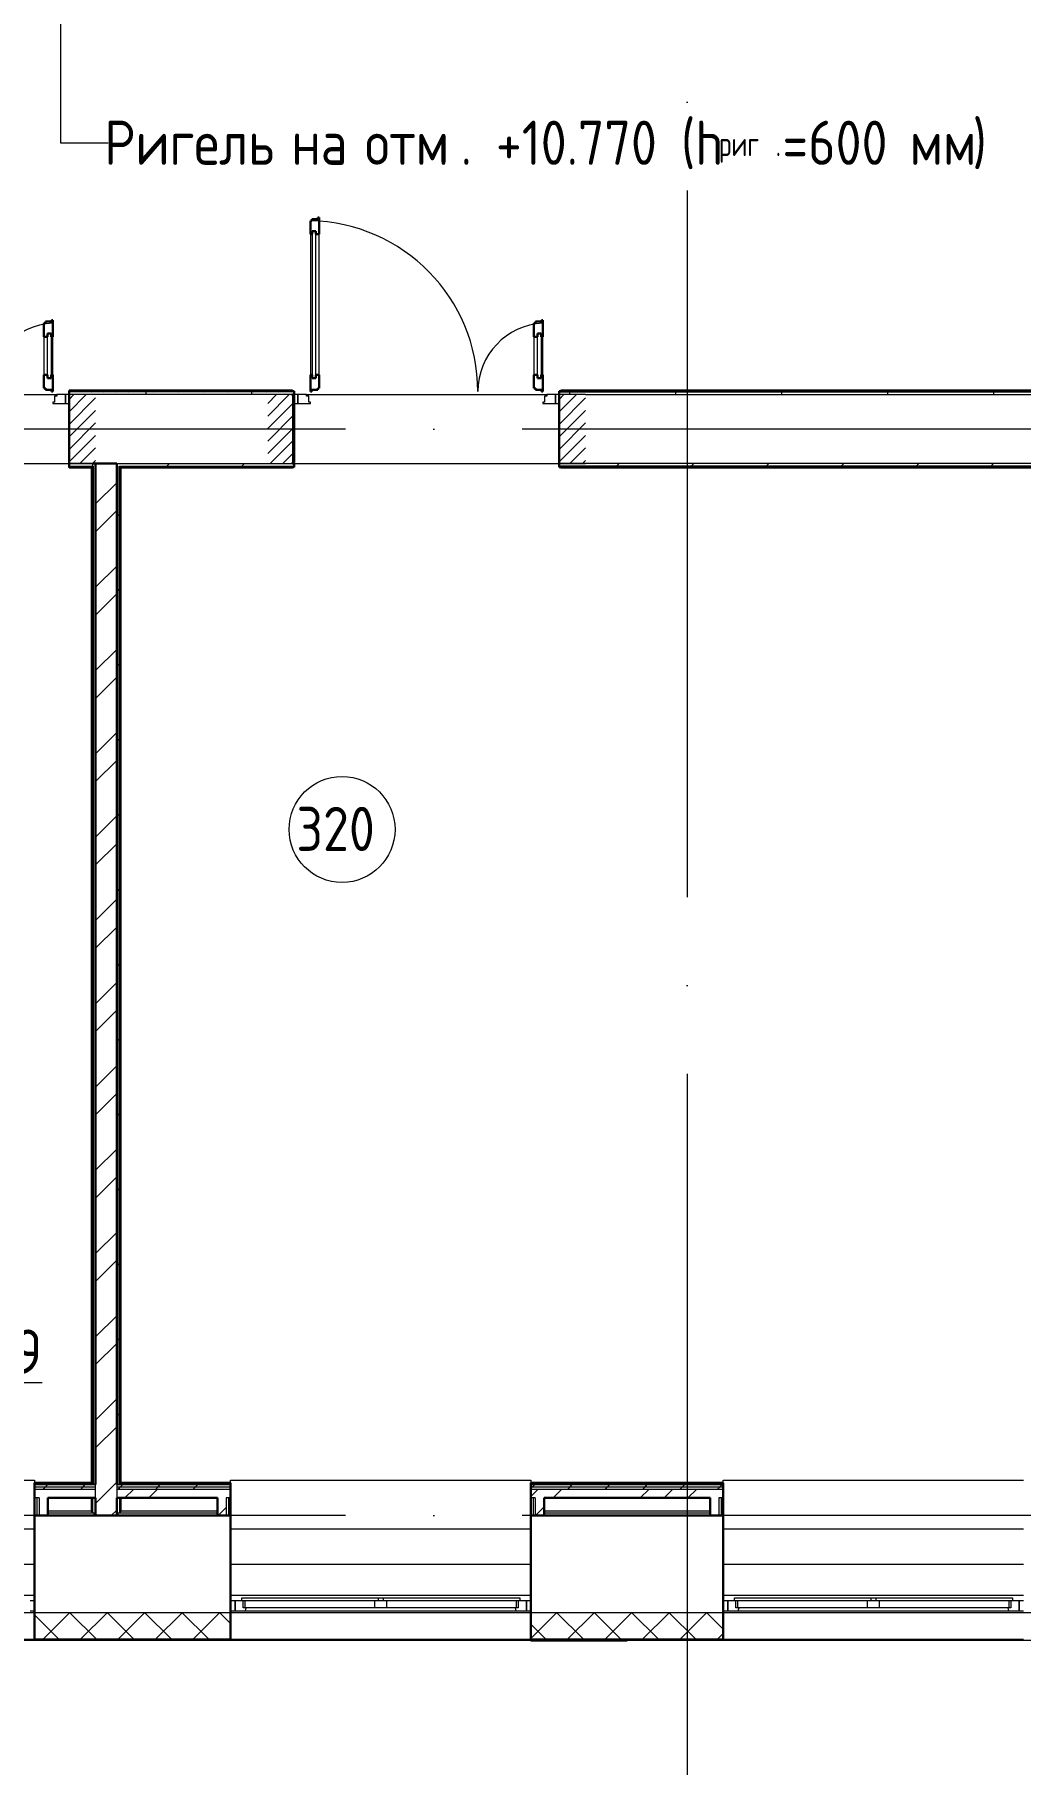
# Model space of a CAD drawing. Header units: millimetres. Extents: x -1073752 to 1436911, y -1379358 to 94781.
# Drawn here: x -914343 to -908761, y -1132396 to -1122605 of the extents above; entities that cross this region are included whole.
import ezdxf

# ---------------------------------------------------------------- set-up
doc = ezdxf.new("R2010")
doc.units = ezdxf.units.MM
doc.linetypes.add('ADSK_Линия сетки', pattern=[25, 20, -2.5, 0, -2.5])
doc.linetypes.add('ADSK_Штриховая_ш2 п1_5', pattern=[4.5, 3, -1.5])
for name, color, linetype, lineweight in [('_ Окна', 7, 'Continuous', 9), ('Аннотация', 7, 'Continuous', 18), ('Двери', 252, 'Continuous', 9), ('Марки помещений', 7, 'Continuous', 20), ('Ограждение', 252, 'Continuous', 9), ('Окна', 7, 'Continuous', 9), ('Оси', 252, 'Continuous', 9), ('Стены внутренние', 7, 'Continuous', 18), ('Стены наружные', 7, 'Continuous', 18), ('Стены штриховка', 7, 'Continuous', 9)]:
    doc.layers.add(name, color=color, linetype=linetype, lineweight=lineweight)
doc.layers.add('Двери открывание', color=7, linetype='Continuous', lineweight=9, true_color=0xc0c0c0)
doc.styles.add('GOST Common_2', font='', dxfattribs={"width": 0.9, "height": 250})
doc.styles.add('GOST Common_3', font='', dxfattribs={"height": 3.5})
doc.styles.get('GOST Common_2').set_extended_font_data('GOST type B')
doc.styles.get('GOST Common_3').set_extended_font_data('GOST 2.304 type A')

# ---------------------------------------------------------------- blocks, each defined once
blk = doc.blocks.new('3 этаж')
at = {"layer": '_ Окна', "color": 251, "true_color": 0x636466}
for p, q in [((252250.8, -18245.4), (252225.8, -18245.4)), ((252225.8, -18303.4), (252250.8, -18303.4)), ((253385.8, -18245.4), (253360.8, -18245.4)), ((253360.8, -18303.4), (253385.8, -18303.4)), ((253385.8, -18303.4), (253385.8, -18245.4)), ((255060.8, -18245.4), (255035.8, -18245.4)), ((255035.8, -18245.4), (255035.8, -18303.4)), ((255035.8, -18303.4), (255060.8, -18303.4)), ((256175.8, -18245.4), (256150.8, -18245.4)), ((256150.8, -18303.4), (256175.8, -18303.4)), ((256175.8, -18303.4), (256175.8, -18245.4)), ((257850.8, -18245.4), (257825.8, -18245.4)), ((257825.8, -18245.4), (257825.8, -18303.4)), ((257825.8, -18303.4), (257850.8, -18303.4))]:
    blk.add_line(p, q, dxfattribs=at)
at = {"layer": '_ Окна', "color": 251, "lineweight": 18, "true_color": 0x636466}
for p, q in [((253423.8, -18245.4), (253385.8, -18245.4)), ((253385.8, -18245.4), (253385.8, -18303.4)), ((253385.8, -18303.4), (253445.2, -18303.4)), ((253431.8, -18286.4), (253431.8, -18245.4)), ((253443.8, -18286.4), (253431.8, -18286.4)), ((253445.2, -18303.4), (253449.8, -18286.4)), ((254971.8, -18286.4), (254976.3, -18303.4)), ((254976.3, -18303.4), (255035.8, -18303.4)), ((254989.8, -18286.4), (254977.8, -18286.4)), ((254989.8, -18245.4), (254989.8, -18286.4)), ((255035.8, -18245.4), (254997.8, -18245.4)), ((255035.8, -18303.4), (255035.8, -18245.4)), ((256213.8, -18245.4), (256175.8, -18245.4)), ((256175.8, -18245.4), (256175.8, -18303.4)), ((256175.8, -18303.4), (256235.2, -18303.4)), ((256221.8, -18286.4), (256221.8, -18245.4)), ((256233.8, -18286.4), (256221.8, -18286.4)), ((256235.2, -18303.4), (256239.8, -18286.4)), ((257761.8, -18286.4), (257766.3, -18303.4)), ((257766.3, -18303.4), (257825.8, -18303.4)), ((257779.8, -18286.4), (257767.8, -18286.4)), ((257779.8, -18245.4), (257779.8, -18286.4)), ((257825.8, -18245.4), (257787.8, -18245.4)), ((257825.8, -18303.4), (257825.8, -18245.4))]:
    blk.add_line(p, q, dxfattribs=at)
at = {"layer": 'Аннотация', "color": 251, "lineweight": 9, "true_color": 0x636466}
for p, q in [((252396.7, -9207), (252396.7, -9992.7)), ((252396.7, -9992.7), (252668.1, -9992.7))]:
    blk.add_line(p, q, dxfattribs=at)
at = {"layer": 'Двери', "color": 251, "lineweight": 30, "true_color": 0x636466}
for p, q in [((253820.8, -10434.4), (253812.8, -10434.4)), ((253812.8, -10434.4), (253812.8, -10510.4)), ((253854.8, -10425.4), (253820.8, -10425.4)), ((253820.8, -10425.4), (253820.8, -10434.4)), ((253862.8, -10416.4), (253854.8, -10416.4)), ((253854.8, -10416.4), (253854.8, -10425.4)), ((253862.8, -10510.4), (253862.8, -10416.4)), ((253821.8, -10510.4), (253812.8, -10510.4)), ((253821.8, -10492.4), (253821.8, -10510.4)), ((253842.8, -10492.4), (253821.8, -10492.4)), ((253842.8, -10510.4), (253842.8, -10492.4)), ((253862.8, -10510.4), (253842.8, -10510.4)), ((252311.8, -11014.4), (252303.8, -11014.4)), ((252303.8, -11014.4), (252303.8, -11090.4)), ((252345.8, -11005.4), (252311.8, -11005.4)), ((252311.8, -11005.4), (252311.8, -11014.4)), ((252353.8, -10996.4), (252345.8, -10996.4)), ((252345.8, -10996.4), (252345.8, -11005.4)), ((252353.8, -11090.4), (252353.8, -10996.4)), ((255086.8, -11014.4), (255078.8, -11014.4)), ((255078.8, -11014.4), (255078.8, -11090.4)), ((255120.8, -11005.4), (255086.8, -11005.4)), ((255086.8, -11005.4), (255086.8, -11014.4)), ((255128.8, -10996.4), (255120.8, -10996.4)), ((255120.8, -10996.4), (255120.8, -11005.4)), ((255128.8, -11090.4), (255128.8, -10996.4)), ((252303.8, -11090.4), (252323.8, -11090.4)), ((252323.8, -11090.4), (252323.8, -11072.4)), ((252323.8, -11072.4), (252344.8, -11072.4)), ((252344.8, -11072.4), (252344.8, -11090.4)), ((252344.8, -11090.4), (252353.8, -11090.4)), ((255078.8, -11090.4), (255098.8, -11090.4)), ((255098.8, -11090.4), (255098.8, -11072.4)), ((255098.8, -11072.4), (255119.8, -11072.4)), ((255119.8, -11072.4), (255119.8, -11090.4)), ((255119.8, -11090.4), (255128.8, -11090.4)), ((252303.8, -11306.4), (252303.8, -11382.4)), ((252303.8, -11306.4), (252323.8, -11306.4)), ((252323.8, -11306.4), (252323.8, -11324.4)), ((252323.8, -11324.4), (252344.8, -11324.4)), ((252344.8, -11306.4), (252353.8, -11306.4)), ((252344.8, -11324.4), (252344.8, -11306.4)), ((252353.8, -11400.4), (252353.8, -11306.4)), ((253812.8, -11306.4), (253812.8, -11400.4)), ((253821.8, -11306.4), (253812.8, -11306.4)), ((253821.8, -11324.4), (253821.8, -11306.4)), ((253842.8, -11324.4), (253821.8, -11324.4)), ((253842.8, -11306.4), (253842.8, -11324.4)), ((253862.8, -11306.4), (253842.8, -11306.4)), ((253862.8, -11382.4), (253862.8, -11306.4)), ((255078.8, -11306.4), (255078.8, -11382.4)), ((255078.8, -11306.4), (255098.8, -11306.4)), ((255098.8, -11306.4), (255098.8, -11324.4)), ((255098.8, -11324.4), (255119.8, -11324.4)), ((255119.8, -11306.4), (255128.8, -11306.4)), ((255119.8, -11324.4), (255119.8, -11306.4)), ((255128.8, -11400.4), (255128.8, -11306.4)), ((252303.8, -11382.4), (252311.8, -11382.4)), ((252311.8, -11382.4), (252311.8, -11391.4)), ((252311.8, -11391.4), (252345.8, -11391.4)), ((252345.8, -11391.4), (252345.8, -11400.4)), ((252345.8, -11400.4), (252353.8, -11400.4)), ((253812.8, -11400.4), (253820.8, -11400.4)), ((253820.8, -11400.4), (253820.8, -11391.4)), ((253820.8, -11391.4), (253854.8, -11391.4)), ((253854.8, -11391.4), (253854.8, -11382.4)), ((253854.8, -11382.4), (253862.8, -11382.4)), ((255078.8, -11382.4), (255086.8, -11382.4)), ((255086.8, -11382.4), (255086.8, -11391.4)), ((255086.8, -11391.4), (255120.8, -11391.4)), ((255120.8, -11391.4), (255120.8, -11400.4)), ((255120.8, -11400.4), (255128.8, -11400.4))]:
    blk.add_line(p, q, dxfattribs=at)
at = {"layer": 'Двери', "color": 251, "true_color": 0x636466}
for p, q in [((253812.8, -10510.4), (253812.8, -11306.4)), ((253821.8, -10492.4), (253821.8, -11324.4)), ((253842.8, -10492.4), (253821.8, -10492.4)), ((253842.8, -11324.4), (253842.8, -10492.4)), ((253862.8, -11306.4), (253862.8, -10510.4)), ((252303.8, -11090.4), (252303.8, -11306.4)), ((252323.8, -11324.4), (252323.8, -11072.4)), ((252323.8, -11072.4), (252344.8, -11072.4)), ((252344.8, -11072.4), (252344.8, -11324.4)), ((252353.8, -11306.4), (252353.8, -11090.4)), ((255078.8, -11090.4), (255078.8, -11306.4)), ((255098.8, -11324.4), (255098.8, -11072.4)), ((255098.8, -11072.4), (255119.8, -11072.4)), ((255119.8, -11072.4), (255119.8, -11324.4)), ((255128.8, -11306.4), (255128.8, -11090.4)), ((252344.8, -11324.4), (252323.8, -11324.4)), ((253821.8, -11324.4), (253842.8, -11324.4)), ((255119.8, -11324.4), (255098.8, -11324.4)), ((252376.8, -11426.4), (252362.8, -11426.4)), ((252362.8, -11426.4), (252362.8, -11460.4)), ((252376.8, -11418.4), (252376.8, -11426.4)), ((252425.8, -11418.4), (252376.8, -11418.4)), ((252445.8, -11418.4), (252425.8, -11418.4)), ((252425.8, -11418.4), (252425.8, -11468.4)), ((252425.8, -11468.4), (252425.8, -11418.4)), ((252445.8, -11468.4), (252445.8, -11418.4)), ((253720.8, -11418.4), (253720.8, -11468.4)), ((253740.8, -11418.4), (253720.8, -11418.4)), ((253740.8, -11468.4), (253740.8, -11418.4)), ((253789.8, -11418.4), (253740.8, -11418.4)), ((253740.8, -11418.4), (253740.8, -11468.4)), ((253789.8, -11426.4), (253789.8, -11418.4)), ((253803.8, -11426.4), (253789.8, -11426.4)), ((253803.8, -11460.4), (253803.8, -11426.4)), ((255151.8, -11426.4), (255137.8, -11426.4)), ((255137.8, -11426.4), (255137.8, -11460.4)), ((255151.8, -11418.4), (255151.8, -11426.4)), ((255200.8, -11418.4), (255151.8, -11418.4)), ((255220.8, -11418.4), (255200.8, -11418.4)), ((255200.8, -11418.4), (255200.8, -11468.4)), ((255200.8, -11468.4), (255200.8, -11418.4)), ((255220.8, -11468.4), (255220.8, -11418.4)), ((252362.8, -11460.4), (252353.8, -11460.4)), ((252353.8, -11460.4), (252353.8, -11468.4)), ((252353.8, -11468.4), (252425.8, -11468.4)), ((252425.8, -11468.4), (252445.8, -11468.4)), ((253720.8, -11468.4), (253740.8, -11468.4)), ((253740.8, -11468.4), (253812.8, -11468.4)), ((253812.8, -11460.4), (253803.8, -11460.4)), ((253812.8, -11468.4), (253812.8, -11460.4)), ((255137.8, -11460.4), (255128.8, -11460.4)), ((255128.8, -11460.4), (255128.8, -11468.4)), ((255128.8, -11468.4), (255200.8, -11468.4)), ((255200.8, -11468.4), (255220.8, -11468.4))]:
    blk.add_line(p, q, dxfattribs=at)
at = {"layer": 'Двери', "color": 251, "linetype": 'Continuous', "lineweight": 18, "true_color": 0x636466}
for p, q in [((252445.8, -11445.6), (252472.9, -11418.4)), ((252445.8, -11516.3), (252543.6, -11418.4)), ((252445.8, -11587), (252595.8, -11437)), ((253570.8, -11469.2), (253621.5, -11418.4)), ((253570.8, -11539.9), (253692.3, -11418.4)), ((255220.8, -11445.6), (255247.9, -11418.4)), ((255220.8, -11516.3), (255318.6, -11418.4)), ((255220.8, -11587), (255370.8, -11437)), ((252445.8, -11657.7), (252595.8, -11507.7)), ((253570.8, -11610.6), (253720.8, -11460.6)), ((253570.8, -11681.3), (253720.8, -11531.3)), ((255220.8, -11657.7), (255370.8, -11507.7)), ((252445.8, -11728.4), (252595.8, -11578.4)), ((252445.8, -11799.1), (252595.8, -11649.1)), ((253570.8, -11752), (253720.8, -11602)), ((255220.8, -11728.4), (255370.8, -11578.4)), ((255220.8, -11799.1), (255370.8, -11649.1)), ((252507.2, -11808.4), (252595.8, -11719.8)), ((253585.1, -11808.4), (253720.8, -11672.8)), ((253655.8, -11808.4), (253720.8, -11743.5)), ((255282.2, -11808.4), (255370.8, -11719.8)), ((252577.9, -11808.4), (252595.8, -11790.5)), ((255352.9, -11808.4), (255370.8, -11790.5))]:
    blk.add_line(p, q, dxfattribs=at)
at = {"layer": 'Двери', "color": 251, "linetype": 'ADSK_Штриховая_ш2 п1_5', "true_color": 0x636466}
for p, q in [((252595.8, -11418.4), (252445.8, -11418.4)), ((252445.8, -11418.4), (252445.8, -11808.4)), ((253720.8, -11418.4), (253570.8, -11418.4)), ((253720.8, -11808.4), (253720.8, -11418.4)), ((255370.8, -11418.4), (255220.8, -11418.4)), ((255220.8, -11418.4), (255220.8, -11808.4)), ((252445.8, -11808.4), (252595.8, -11808.4)), ((253570.8, -11808.4), (253720.8, -11808.4)), ((255220.8, -11808.4), (255370.8, -11808.4))]:
    blk.add_line(p, q, dxfattribs=at)
at = {"layer": 'Двери открывание', "color": 251, "true_color": 0x636466}
for centre, radius, start, end in [((253794.8, -11400.4), 966, 0, 88.93231), ((252371.8, -11400.4), 386, 92.67279, 180), ((255146.8, -11400.4), 386, 92.67279, 180)]:
    blk.add_arc(centre, radius, start, end, dxfattribs=at)
at = {"layer": 'Марки помещений', "color": 251, "true_color": 0x636466}
blk.add_circle((253991.8, -13879.6), 300, dxfattribs=at)
at = {"layer": 'Ограждение', "color": 251, "true_color": 0x636466}
for p, q in [((252445.8, -11398.4), (252445.8, -11393.4)), ((253710.8, -11393.4), (252445.8, -11393.4)), ((253710.8, -11393.4), (253710.8, -11398.4)), ((255230.8, -11398.5), (255230.8, -11393.4)), ((261365.8, -11393.4), (255230.8, -11393.4)), ((252445.8, -11833.4), (252445.8, -11828.4)), ((252445.8, -11833.4), (252570.8, -11833.4)), ((252570.8, -11833.4), (252575.8, -11828.4)), ((252570.8, -11833.4), (252570.8, -17578.5)), ((252740.8, -11833.4), (252735.8, -11828.4)), ((252740.8, -17578.5), (252740.8, -11833.4)), ((252740.8, -11833.4), (253710.8, -11833.4)), ((253710.8, -11828.4), (253710.8, -11833.4)), ((255230.8, -11833.4), (255230.8, -11828.4)), ((255230.8, -11833.4), (260076.2, -11833.4)), ((250550.8, -17563.4), (252250.8, -17563.4)), ((252250.8, -17563.4), (252250.8, -17578.4)), ((253360.8, -17578.4), (253360.8, -17563.4)), ((253360.8, -17563.4), (255060.8, -17563.4)), ((255060.8, -17563.4), (255060.8, -17578.4)), ((256150.8, -17578.4), (256150.8, -17563.4)), ((256150.8, -17563.4), (257850.8, -17563.4)), ((252570.8, -17663.4), (252570.8, -17738.4)), ((252580.8, -17747.4), (252580.8, -17663.4)), ((252730.8, -17663.4), (252730.8, -17748.4)), ((252740.8, -17738.4), (252740.8, -17663.4)), ((252570.8, -17738.4), (252325.8, -17738.4)), ((252570.8, -17738.4), (252579.8, -17747.4)), ((252740.8, -17738.4), (252730.8, -17748.4)), ((253285.8, -17738.4), (252740.8, -17738.4)), ((256075.8, -17738.4), (255135.8, -17738.4)), ((250550.8, -17838.4), (252250.8, -17838.4)), ((253360.8, -17838.4), (255060.8, -17838.4)), ((256150.8, -17838.4), (257850.8, -17838.4)), ((250550.8, -18038.4), (252250.8, -18038.4)), ((253360.8, -18038.4), (255060.8, -18038.4)), ((256150.8, -18038.4), (257850.8, -18038.4)), ((250550.8, -18213.4), (252250.8, -18213.4)), ((253360.8, -18213.4), (255060.8, -18213.4)), ((256150.8, -18213.4), (257850.8, -18213.4))]:
    blk.add_line(p, q, dxfattribs=at)
at = {"layer": 'Окна', "color": 251, "true_color": 0x636466}
for p, q in [((253423.8, -18228.4), (254195.8, -18228.4)), ((253423.8, -18245.4), (253423.8, -18228.4)), ((254195.8, -18245.4), (253423.8, -18245.4)), ((253443.8, -18286.4), (253443.8, -18245.4)), ((254175.8, -18286.4), (253443.8, -18286.4)), ((253445.2, -18303.4), (254976.3, -18303.4)), ((254175.8, -18245.4), (254175.8, -18286.4)), ((254245.8, -18286.4), (254175.8, -18286.4)), ((254195.8, -18228.4), (254225.8, -18228.4)), ((254195.8, -18228.4), (254195.8, -18245.4)), ((254225.8, -18245.4), (254195.8, -18245.4)), ((254225.8, -18228.4), (254997.8, -18228.4)), ((254225.8, -18245.4), (254225.8, -18228.4)), ((254997.8, -18245.4), (254225.8, -18245.4)), ((254245.8, -18286.4), (254245.8, -18245.4)), ((254977.8, -18286.4), (254245.8, -18286.4)), ((254977.8, -18245.4), (254977.8, -18286.4)), ((254997.8, -18228.4), (254997.8, -18245.4)), ((256213.8, -18228.4), (256985.8, -18228.4)), ((256213.8, -18245.4), (256213.8, -18228.4)), ((256985.8, -18245.4), (256213.8, -18245.4)), ((256233.8, -18286.4), (256233.8, -18245.4)), ((256965.8, -18286.4), (256233.8, -18286.4)), ((256235.2, -18303.4), (257766.3, -18303.4)), ((256965.8, -18245.4), (256965.8, -18286.4)), ((257035.8, -18286.4), (256965.8, -18286.4)), ((256985.8, -18228.4), (257015.8, -18228.4)), ((256985.8, -18228.4), (256985.8, -18245.4)), ((257015.8, -18245.4), (256985.8, -18245.4)), ((257015.8, -18228.4), (257787.8, -18228.4)), ((257015.8, -18245.4), (257015.8, -18228.4)), ((257787.8, -18245.4), (257015.8, -18245.4)), ((257035.8, -18286.4), (257035.8, -18245.4)), ((257767.8, -18286.4), (257035.8, -18286.4)), ((257767.8, -18245.4), (257767.8, -18286.4)), ((257787.8, -18228.4), (257787.8, -18245.4))]:
    blk.add_line(p, q, dxfattribs=at)
at = {"layer": 'Оси', "color": 251, "linetype": 'ADSK_Линия сетки', "ltscale": 200, "true_color": 0x636466}
for p, q in [((255945.8, -263.4), (255945.8, -31389.6)), ((314013.1, -11613.4), (237073.5, -11613.4)), ((314013.1, -17763.4), (237073.5, -17763.4))]:
    blk.add_line(p, q, dxfattribs=at)
at = {"layer": 'Стены внутренние', "color": 251, "true_color": 0x636466}
for p, q in [((251014.8, -11418.4), (252376.8, -11418.4)), ((253710.8, -11418.4), (252445.8, -11418.4)), ((253789.8, -11418.4), (255151.8, -11418.4)), ((255370.8, -11418.4), (255220.8, -11418.4)), ((250945.8, -11808.4), (252580.8, -11808.4)), ((252715.8, -11808.4), (253710.8, -11808.4)), ((253720.8, -11808.4), (255220.8, -11808.4)), ((267370.8, -18313.4), (243595.8, -18313.4)), ((252250.8, -18465.4), (250550.8, -18465.4)), ((255060.8, -18465.4), (253360.8, -18465.4)), ((257850.8, -18465.4), (256150.8, -18465.4))]:
    blk.add_line(p, q, dxfattribs=at)
at = {"layer": 'Стены внутренние', "color": 251, "lineweight": 30, "true_color": 0x636466}
for p, q in [((252445.8, -11418.4), (252445.8, -11808.4)), ((253710.8, -11423.4), (253710.8, -11418.4)), ((255220.8, -11418.4), (255220.8, -11808.4)), ((252580.8, -11808.4), (252595.8, -11808.4)), ((253710.8, -11808.4), (253710.8, -11803.4)), ((252250.8, -17763.4), (252250.8, -18465.4)), ((252595.8, -17763.4), (252325.8, -17763.4)), ((253285.8, -17763.4), (252715.8, -17763.4)), ((253360.8, -18465.4), (253360.8, -17763.4)), ((255060.8, -17763.4), (255060.8, -18465.4)), ((256075.8, -17763.4), (255135.8, -17763.4)), ((256150.8, -18465.4), (256150.8, -17763.4)), ((252250.8, -18465.4), (253360.8, -18465.4)), ((255060.8, -18465.4), (256150.8, -18465.4))]:
    blk.add_line(p, q, dxfattribs=at)
at = {"layer": 'Стены внутренние', "color": 251, "linetype": 'Continuous', "lineweight": 9, "true_color": 0x636466}
for p, q in [((252388.8, -18463.4), (252250.8, -18325.4)), ((252299.4, -18463.4), (252449.4, -18313.4)), ((252601, -18463.4), (252451, -18313.4)), ((252511.5, -18463.4), (252661.5, -18313.4)), ((252813.1, -18463.4), (252663.1, -18313.4)), ((252723.6, -18463.4), (252873.6, -18313.4)), ((253025.2, -18463.4), (252875.2, -18313.4)), ((252935.8, -18463.4), (253085.8, -18313.4)), ((253237.4, -18463.4), (253087.4, -18313.4)), ((253147.9, -18463.4), (253297.9, -18313.4)), ((253360.8, -18374.7), (253299.5, -18313.4)), ((255146.6, -18463.4), (255060.8, -18377.7)), ((255062.8, -18457.8), (255207.1, -18313.4)), ((255358.7, -18463.4), (255208.7, -18313.4)), ((255269.2, -18463.4), (255419.2, -18313.4)), ((255570.8, -18463.4), (255420.8, -18313.4)), ((255481.4, -18463.4), (255631.4, -18313.4)), ((255782.9, -18463.4), (255632.9, -18313.4)), ((255693.5, -18463.4), (255843.5, -18313.4)), ((255995.1, -18463.4), (255845.1, -18313.4)), ((255905.6, -18463.4), (256055.6, -18313.4)), ((256148.8, -18405), (256057.2, -18313.4)), ((252447.2, -18465.4), (252446.1, -18463.4)), ((252799.2, -18465.4), (252798, -18463.4)), ((253013.1, -18463.4), (253011.9, -18465.4)), ((255828.7, -18463.4), (255827.6, -18465.4)), ((256117.8, -18463.4), (256148.8, -18432.4))]:
    blk.add_line(p, q, dxfattribs=at)
at = {"layer": 'Стены наружные', "color": 251, "lineweight": 30, "true_color": 0x636466}
for p, q in [((252445.8, -11398.4), (252445.8, -11418.4)), ((253720.8, -11398.4), (252445.8, -11398.4)), ((253710.8, -11418.4), (253720.8, -11418.4)), ((253720.8, -11423.4), (253710.8, -11423.4)), ((253720.8, -11418.4), (253720.8, -11398.4)), ((253720.8, -11803.4), (253720.8, -11423.4)), ((255220.8, -11398.4), (255220.8, -11418.4)), ((261360.8, -11398.4), (255220.8, -11398.4)), ((252445.8, -11808.4), (252445.8, -11828.4)), ((252445.8, -11828.4), (252575.8, -11828.4)), ((252575.8, -11828.4), (252575.8, -17578.4)), ((252580.8, -11823.4), (252580.8, -17583.4)), ((252595.8, -11808.4), (252595.8, -17588.4)), ((252715.8, -11808.4), (252595.8, -11808.4)), ((252715.8, -17588.4), (252715.8, -11808.4)), ((252730.8, -17583.4), (252730.8, -11823.4)), ((252735.8, -11828.4), (253720.8, -11828.4)), ((252735.8, -17578.4), (252735.8, -11828.4)), ((253710.8, -11803.4), (253720.8, -11803.4)), ((253720.8, -11808.4), (253710.8, -11808.4)), ((253720.8, -11828.4), (253720.8, -11808.4)), ((255220.8, -11808.4), (255220.8, -11828.4)), ((255220.8, -11828.4), (260076, -11828.4)), ((252250.8, -17578.4), (252250.8, -17763.4)), ((252575.8, -17578.4), (252250.8, -17578.4)), ((252580.8, -17583.4), (252575.8, -17583.4)), ((253360.8, -17578.4), (252735.8, -17578.4)), ((253360.8, -17763.4), (253360.8, -17578.4)), ((255060.8, -17578.4), (255060.8, -17763.4)), ((256150.8, -17578.4), (255060.8, -17578.4)), ((256150.8, -17763.4), (256150.8, -17578.4)), ((252325.8, -17663.4), (252595.8, -17663.4)), ((252325.8, -17763.4), (252325.8, -17663.4)), ((252595.8, -17663.4), (252595.8, -17763.4)), ((252715.8, -17763.4), (252715.8, -17663.4)), ((252715.8, -17663.4), (253285.8, -17663.4)), ((253285.8, -17663.4), (253285.8, -17763.4)), ((255135.8, -17663.4), (256075.8, -17663.4)), ((255135.8, -17763.4), (255135.8, -17663.4)), ((256075.8, -17663.4), (256075.8, -17763.4)), ((252250.8, -17763.4), (252325.8, -17763.4)), ((252595.8, -17763.4), (252715.8, -17763.4)), ((253285.8, -17763.4), (253360.8, -17763.4)), ((255060.8, -17763.4), (255135.8, -17763.4)), ((256075.8, -17763.4), (256150.8, -17763.4)), ((255060.8, -18465.4), (255060.8, -18470.4)), ((255605.8, -18470.4), (255060.8, -18470.4)), ((255605.8, -18465.4), (255605.8, -18470.4))]:
    blk.add_line(p, q, dxfattribs=at)
at = {"layer": 'Стены наружные', "color": 251, "linetype": 'Continuous', "lineweight": 9, "true_color": 0x636466}
for p, q in [((252500.4, -11403.4), (252505.4, -11398.4)), ((252571.2, -11403.4), (252576.2, -11398.4)), ((252641.9, -11403.4), (252646.9, -11398.4)), ((252712.6, -11403.4), (252717.6, -11398.4)), ((252783.3, -11403.4), (252788.3, -11398.4)), ((252854, -11403.4), (252859, -11398.4)), ((252881.8, -11418.4), (252881.8, -11403.4)), ((252924.7, -11403.4), (252929.7, -11398.4)), ((252995.4, -11403.4), (253000.4, -11398.4)), ((253066.1, -11403.4), (253071.1, -11398.4)), ((253136.8, -11403.4), (253141.8, -11398.4)), ((253207.6, -11403.4), (253212.6, -11398.4)), ((253278.3, -11403.4), (253283.3, -11398.4)), ((253349, -11403.4), (253354, -11398.4)), ((253419.7, -11403.4), (253424.7, -11398.4)), ((253481.8, -11418.4), (253481.8, -11403.4)), ((253490.4, -11403.4), (253495.4, -11398.4)), ((253561.1, -11403.4), (253566.1, -11398.4)), ((253631.8, -11403.4), (253636.8, -11398.4)), ((253702.5, -11403.4), (253707.5, -11398.4)), ((255258.2, -11403.4), (255263.2, -11398.4)), ((255281.8, -11418.4), (255281.8, -11403.4)), ((255328.9, -11403.4), (255333.9, -11398.4)), ((255399.6, -11403.4), (255404.6, -11398.4)), ((255470.3, -11403.4), (255475.3, -11398.4)), ((255541, -11403.4), (255546, -11398.4)), ((255611.7, -11403.4), (255616.7, -11398.4)), ((255682.4, -11403.4), (255687.4, -11398.4)), ((255753.1, -11403.4), (255758.1, -11398.4)), ((255823.9, -11403.4), (255828.9, -11398.4)), ((255881.8, -11418.4), (255881.8, -11403.4)), ((255894.6, -11403.4), (255899.6, -11398.4)), ((255965.3, -11403.4), (255970.3, -11398.4)), ((256036, -11403.4), (256041, -11398.4)), ((256106.7, -11403.4), (256111.7, -11398.4)), ((256177.4, -11403.4), (256182.4, -11398.4)), ((256248.1, -11403.4), (256253.1, -11398.4)), ((256318.8, -11403.4), (256323.8, -11398.4)), ((256389.5, -11403.4), (256394.5, -11398.4)), ((256460.2, -11403.4), (256465.2, -11398.4)), ((256481.8, -11418.4), (256481.8, -11403.4)), ((256531, -11403.4), (256536, -11398.4)), ((256601.7, -11403.4), (256606.7, -11398.4)), ((256672.4, -11403.4), (256677.4, -11398.4)), ((256743.1, -11403.4), (256748.1, -11398.4)), ((256813.8, -11403.4), (256818.8, -11398.4)), ((256884.5, -11403.4), (256889.5, -11398.4)), ((256955.2, -11403.4), (256960.2, -11398.4)), ((257025.9, -11403.4), (257030.9, -11398.4)), ((257081.8, -11418.4), (257081.8, -11403.4)), ((257096.6, -11403.4), (257101.6, -11398.4)), ((257167.4, -11403.4), (257172.4, -11398.4)), ((257238.1, -11403.4), (257243.1, -11398.4)), ((257308.8, -11403.4), (257313.8, -11398.4)), ((257379.5, -11403.4), (257384.5, -11398.4)), ((257450.2, -11403.4), (257455.2, -11398.4)), ((257520.9, -11403.4), (257525.9, -11398.4)), ((257591.6, -11403.4), (257596.6, -11398.4)), ((257662.3, -11403.4), (257667.3, -11398.4)), ((257681.8, -11418.4), (257681.8, -11403.4)), ((257733, -11403.4), (257738, -11398.4)), ((257803.7, -11403.4), (257808.7, -11398.4)), ((253710.8, -11551.1), (253720.8, -11541.1)), ((253710.8, -11551.1), (253720.8, -11541.1)), ((252499.7, -11828.4), (252504.7, -11823.4)), ((252570.4, -11828.4), (252575.4, -11823.4)), ((252575.4, -11823.4), (252580.8, -11818.1)), ((252782.6, -11828.4), (252787.6, -11823.4)), ((252853.3, -11828.4), (252858.3, -11823.4)), ((252924, -11828.4), (252929, -11823.4)), ((252994.7, -11828.4), (252999.7, -11823.4)), ((252999.7, -11823.4), (253014.7, -11808.4)), ((253065.4, -11828.4), (253070.4, -11823.4)), ((253136.1, -11828.4), (253141.1, -11823.4)), ((253206.8, -11828.4), (253211.8, -11823.4)), ((253277.5, -11828.4), (253282.5, -11823.4)), ((253348.2, -11828.4), (253353.2, -11823.4)), ((253419, -11828.4), (253424, -11823.4)), ((253424, -11823.4), (253439, -11808.4)), ((253489.7, -11828.4), (253494.7, -11823.4)), ((253560.4, -11828.4), (253565.4, -11823.4)), ((253631.1, -11828.4), (253636.1, -11823.4)), ((253701.8, -11828.4), (253706.8, -11823.4)), ((255257.4, -11828.4), (255262.4, -11823.4)), ((255328.1, -11828.4), (255333.1, -11823.4)), ((255398.9, -11828.4), (255403.9, -11823.4)), ((255469.6, -11828.4), (255474.6, -11823.4)), ((255540.3, -11828.4), (255545.3, -11823.4)), ((255545.3, -11823.4), (255560.3, -11808.4)), ((255611, -11828.4), (255616, -11823.4)), ((255681.7, -11828.4), (255686.7, -11823.4)), ((255752.4, -11828.4), (255757.4, -11823.4)), ((255823.1, -11828.4), (255828.1, -11823.4)), ((255893.8, -11828.4), (255898.8, -11823.4)), ((255964.5, -11828.4), (255969.5, -11823.4)), ((255969.5, -11823.4), (255984.5, -11808.4)), ((256035.2, -11828.4), (256040.2, -11823.4)), ((256106, -11828.4), (256111, -11823.4)), ((256176.7, -11828.4), (256181.7, -11823.4)), ((256247.4, -11828.4), (256252.4, -11823.4)), ((256318.1, -11828.4), (256323.1, -11823.4)), ((256388.8, -11828.4), (256393.8, -11823.4)), ((256393.8, -11823.4), (256408.8, -11808.4)), ((256459.5, -11828.4), (256464.5, -11823.4)), ((256530.2, -11828.4), (256535.2, -11823.4)), ((256600.9, -11828.4), (256605.9, -11823.4)), ((256671.6, -11828.4), (256676.6, -11823.4)), ((256742.4, -11828.4), (256747.4, -11823.4)), ((256813.1, -11828.4), (256818.1, -11823.4)), ((256818.1, -11823.4), (256833.1, -11808.4)), ((256883.8, -11828.4), (256888.8, -11823.4)), ((256954.5, -11828.4), (256959.5, -11823.4)), ((257025.2, -11828.4), (257030.2, -11823.4)), ((257095.9, -11828.4), (257100.9, -11823.4)), ((257166.6, -11828.4), (257171.6, -11823.4)), ((257237.3, -11828.4), (257242.3, -11823.4)), ((257242.3, -11823.4), (257257.3, -11808.4)), ((257308, -11828.4), (257313, -11823.4)), ((257378.7, -11828.4), (257383.7, -11823.4)), ((257449.5, -11828.4), (257454.5, -11823.4)), ((257520.2, -11828.4), (257525.2, -11823.4)), ((257590.9, -11828.4), (257595.9, -11823.4)), ((257661.6, -11828.4), (257666.6, -11823.4)), ((257666.6, -11823.4), (257681.6, -11808.4)), ((257732.3, -11828.4), (257737.3, -11823.4)), ((257803, -11828.4), (257808, -11823.4)), ((252575.8, -11893.8), (252580.8, -11888.8)), ((252595.8, -12037.5), (252715.8, -11917.5)), ((252730.8, -11880.2), (252735.8, -11875.2)), ((252575.8, -11964.5), (252580.8, -11959.5)), ((252575.8, -12035.2), (252580.8, -12030.2)), ((252730.8, -11950.9), (252735.8, -11945.9)), ((252730.8, -12021.6), (252735.8, -12016.6)), ((252575.8, -12105.9), (252580.8, -12100.9)), ((252595.8, -12194.6), (252715.8, -12074.6)), ((252715.8, -12107.4), (252730.8, -12092.4)), ((252730.8, -12092.4), (252735.8, -12087.4)), ((252575.8, -12176.6), (252580.8, -12171.6)), ((252730.8, -12163.1), (252735.8, -12158.1)), ((252730.8, -12233.8), (252735.8, -12228.8)), ((252575.8, -12247.4), (252580.8, -12242.4)), ((252575.8, -12318.1), (252580.8, -12313.1)), ((252730.8, -12304.5), (252735.8, -12299.5)), ((252575.8, -12388.8), (252580.8, -12383.8)), ((252595.8, -12509), (252715.8, -12389)), ((252730.8, -12375.2), (252735.8, -12370.2)), ((252575.8, -12459.5), (252580.8, -12454.5)), ((252575.8, -12530.2), (252580.8, -12525.2)), ((252715.8, -12531.6), (252730.8, -12516.6)), ((252730.8, -12445.9), (252735.8, -12440.9)), ((252730.8, -12516.6), (252735.8, -12511.6)), ((252575.8, -12600.9), (252580.8, -12595.9)), ((252595.8, -12666.1), (252715.8, -12546.1)), ((252730.8, -12587.3), (252735.8, -12582.3)), ((252575.8, -12671.6), (252580.8, -12666.6)), ((252730.8, -12658), (252735.8, -12653)), ((252730.8, -12728.7), (252735.8, -12723.7)), ((252575.8, -12742.3), (252580.8, -12737.3)), ((252575.8, -12813), (252580.8, -12808)), ((252730.8, -12799.5), (252735.8, -12794.5)), ((252575.8, -12883.7), (252580.8, -12878.7)), ((252595.8, -12980.4), (252715.8, -12860.4)), ((252730.8, -12870.2), (252735.8, -12865.2)), ((252575.8, -12954.5), (252580.8, -12949.5)), ((252575.8, -13025.2), (252580.8, -13020.2)), ((252595.8, -13137.6), (252715.8, -13017.6)), ((252715.8, -12955.9), (252730.8, -12940.9)), ((252730.8, -12940.9), (252735.8, -12935.9)), ((252730.8, -13011.6), (252735.8, -13006.6)), ((252575.8, -13095.9), (252580.8, -13090.9)), ((252730.8, -13082.3), (252735.8, -13077.3)), ((252575.8, -13166.6), (252580.8, -13161.6)), ((252730.8, -13153), (252735.8, -13148)), ((252730.8, -13223.7), (252735.8, -13218.7)), ((252575.8, -13237.3), (252580.8, -13232.3)), ((252575.8, -13308), (252580.8, -13303)), ((252730.8, -13294.4), (252735.8, -13289.4)), ((252575.8, -13378.7), (252580.8, -13373.7)), ((252595.8, -13451.9), (252715.8, -13331.9)), ((252715.8, -13380.1), (252730.8, -13365.1)), ((252730.8, -13365.1), (252735.8, -13360.1)), ((252575.8, -13449.4), (252580.8, -13444.4)), ((252595.8, -13609), (252715.8, -13489)), ((252730.8, -13435.9), (252735.8, -13430.9)), ((252730.8, -13506.6), (252735.8, -13501.6)), ((252575.8, -13520.1), (252580.8, -13515.1)), ((252575.8, -13590.9), (252580.8, -13585.9)), ((252730.8, -13577.3), (252735.8, -13572.3)), ((252575.8, -13661.6), (252580.8, -13656.6)), ((252730.8, -13648), (252735.8, -13643)), ((252575.8, -13732.3), (252580.8, -13727.3)), ((252575.8, -13803), (252580.8, -13798)), ((252595.8, -13923.3), (252715.8, -13803.3)), ((252715.8, -13804.4), (252730.8, -13789.4)), ((252730.8, -13718.7), (252735.8, -13713.7)), ((252730.8, -13789.4), (252735.8, -13784.4)), ((252575.8, -13873.7), (252580.8, -13868.7)), ((252730.8, -13860.1), (252735.8, -13855.1)), ((252575.8, -13944.4), (252580.8, -13939.4)), ((252595.8, -14080.5), (252715.8, -13960.5)), ((252730.8, -13930.8), (252735.8, -13925.8)), ((252730.8, -14001.5), (252735.8, -13996.5)), ((252575.8, -14015.1), (252580.8, -14010.1)), ((252575.8, -14085.8), (252580.8, -14080.8)), ((252730.8, -14072.3), (252735.8, -14067.3)), ((252575.8, -14156.5), (252580.8, -14151.5)), ((252730.8, -14143), (252735.8, -14138)), ((252575.8, -14227.3), (252580.8, -14222.3)), ((252575.8, -14298), (252580.8, -14293)), ((252595.8, -14394.8), (252715.8, -14274.8)), ((252715.8, -14228.7), (252730.8, -14213.7)), ((252730.8, -14213.7), (252735.8, -14208.7)), ((252730.8, -14284.4), (252735.8, -14279.4)), ((252575.8, -14368.7), (252580.8, -14363.7)), ((252730.8, -14355.1), (252735.8, -14350.1)), ((252575.8, -14439.4), (252580.8, -14434.4)), ((252595.8, -14552), (252715.8, -14432)), ((252730.8, -14425.8), (252735.8, -14420.8)), ((252730.8, -14496.5), (252735.8, -14491.5)), ((252575.8, -14510.1), (252580.8, -14505.1)), ((252575.8, -14580.8), (252580.8, -14575.8)), ((252730.8, -14567.2), (252735.8, -14562.2)), ((252575.8, -14651.5), (252580.8, -14646.5)), ((252715.8, -14652.9), (252730.8, -14637.9)), ((252730.8, -14637.9), (252735.8, -14632.9)), ((252575.8, -14722.2), (252580.8, -14717.2)), ((252595.8, -14866.3), (252715.8, -14746.3)), ((252730.8, -14708.6), (252735.8, -14703.6)), ((252730.8, -14779.4), (252735.8, -14774.4)), ((252575.8, -14792.9), (252580.8, -14787.9)), ((252575.8, -14863.6), (252580.8, -14858.6)), ((252730.8, -14850.1), (252735.8, -14845.1)), ((252575.8, -14934.4), (252580.8, -14929.4)), ((252595.8, -15023.4), (252715.8, -14903.4)), ((252730.8, -14920.8), (252735.8, -14915.8)), ((252575.8, -15005.1), (252580.8, -15000.1)), ((252575.8, -15075.8), (252580.8, -15070.8)), ((252715.8, -15077.2), (252730.8, -15062.2)), ((252730.8, -14991.5), (252735.8, -14986.5)), ((252730.8, -15062.2), (252735.8, -15057.2)), ((252575.8, -15146.5), (252580.8, -15141.5)), ((252730.8, -15132.9), (252735.8, -15127.9)), ((252575.8, -15217.2), (252580.8, -15212.2)), ((252595.8, -15337.7), (252715.8, -15217.7)), ((252730.8, -15203.6), (252735.8, -15198.6)), ((252730.8, -15274.3), (252735.8, -15269.3)), ((252575.8, -15287.9), (252580.8, -15282.9)), ((252575.8, -15358.6), (252580.8, -15353.6)), ((252730.8, -15345), (252735.8, -15340)), ((252575.8, -15429.3), (252580.8, -15424.3)), ((252595.8, -15494.9), (252715.8, -15374.9)), ((252730.8, -15415.8), (252735.8, -15410.8)), ((252575.8, -15500), (252580.8, -15495)), ((252575.8, -15570.8), (252580.8, -15565.8)), ((252715.8, -15501.5), (252730.8, -15486.5)), ((252730.8, -15486.5), (252735.8, -15481.5)), ((252730.8, -15557.2), (252735.8, -15552.2)), ((252575.8, -15641.5), (252580.8, -15636.5)), ((252730.8, -15627.9), (252735.8, -15622.9)), ((252575.8, -15712.2), (252580.8, -15707.2)), ((252595.8, -15809.2), (252715.8, -15689.2)), ((252730.8, -15698.6), (252735.8, -15693.6)), ((252730.8, -15769.3), (252735.8, -15764.3)), ((252575.8, -15782.9), (252580.8, -15777.9)), ((252575.8, -15853.6), (252580.8, -15848.6)), ((252595.8, -15966.4), (252715.8, -15846.4)), ((252730.8, -15840), (252735.8, -15835)), ((252575.8, -15924.3), (252580.8, -15919.3)), ((252715.8, -15925.7), (252730.8, -15910.7)), ((252730.8, -15910.7), (252735.8, -15905.7)), ((252575.8, -15995), (252580.8, -15990)), ((252730.8, -15981.4), (252735.8, -15976.4)), ((252730.8, -16052.2), (252735.8, -16047.2)), ((252575.8, -16065.7), (252580.8, -16060.7)), ((252575.8, -16136.4), (252580.8, -16131.4)), ((252730.8, -16122.9), (252735.8, -16117.9)), ((252575.8, -16207.2), (252580.8, -16202.2)), ((252595.8, -16280.7), (252715.8, -16160.7)), ((252730.8, -16193.6), (252735.8, -16188.6)), ((252575.8, -16277.9), (252580.8, -16272.9)), ((252575.8, -16348.6), (252580.8, -16343.6)), ((252595.8, -16437.8), (252715.8, -16317.8)), ((252715.8, -16350), (252730.8, -16335)), ((252730.8, -16264.3), (252735.8, -16259.3)), ((252730.8, -16335), (252735.8, -16330)), ((252575.8, -16419.3), (252580.8, -16414.3)), ((252730.8, -16405.7), (252735.8, -16400.7)), ((252575.8, -16490), (252580.8, -16485)), ((252730.8, -16476.4), (252735.8, -16471.4)), ((252730.8, -16547.1), (252735.8, -16542.1)), ((252575.8, -16560.7), (252580.8, -16555.7)), ((252575.8, -16631.4), (252580.8, -16626.4)), ((252595.8, -16752.1), (252715.8, -16632.1)), ((252730.8, -16617.8), (252735.8, -16612.8)), ((252575.8, -16702.1), (252580.8, -16697.1)), ((252730.8, -16688.5), (252735.8, -16683.5)), ((252575.8, -16772.8), (252580.8, -16767.8)), ((252575.8, -16843.5), (252580.8, -16838.5)), ((252595.8, -16909.3), (252715.8, -16789.3)), ((252715.8, -16774.3), (252730.8, -16759.3)), ((252730.8, -16759.3), (252735.8, -16754.3)), ((252730.8, -16830), (252735.8, -16825)), ((252575.8, -16914.3), (252580.8, -16909.3)), ((252730.8, -16900.7), (252735.8, -16895.7)), ((252575.8, -16985), (252580.8, -16980)), ((252730.8, -16971.4), (252735.8, -16966.4)), ((252730.8, -17042.1), (252735.8, -17037.1)), ((252575.8, -17055.7), (252580.8, -17050.7)), ((252575.8, -17126.4), (252580.8, -17121.4)), ((252595.8, -17223.6), (252715.8, -17103.6)), ((252730.8, -17112.8), (252735.8, -17107.8)), ((252575.8, -17197.1), (252580.8, -17192.1)), ((252715.8, -17198.5), (252730.8, -17183.5)), ((252730.8, -17183.5), (252735.8, -17178.5)), ((252575.8, -17267.8), (252580.8, -17262.8)), ((252595.8, -17380.7), (252715.8, -17260.7)), ((252730.8, -17254.2), (252735.8, -17249.2)), ((252730.8, -17324.9), (252735.8, -17319.9)), ((252575.8, -17338.5), (252580.8, -17333.5)), ((252575.8, -17409.2), (252580.8, -17404.2)), ((252730.8, -17395.7), (252735.8, -17390.7)), ((252575.8, -17479.9), (252580.8, -17474.9)), ((252730.8, -17466.4), (252735.8, -17461.4)), ((252260.1, -17583.4), (252265.1, -17578.4)), ((252300.9, -17613.4), (252313.4, -17600.9)), ((252313.4, -17600.9), (252325.9, -17588.4)), ((252325.9, -17588.4), (252330.9, -17583.4)), ((252330.9, -17583.4), (252335.9, -17578.4)), ((252401.6, -17583.4), (252406.6, -17578.4)), ((252472.3, -17583.4), (252477.3, -17578.4)), ((252513, -17613.4), (252525.5, -17600.9)), ((252525.5, -17600.9), (252538, -17588.4)), ((252543, -17583.4), (252548, -17578.4)), ((252575.8, -17550.7), (252580.8, -17545.7)), ((252595.8, -17695.1), (252715.8, -17575.1)), ((252725.1, -17613.4), (252737.6, -17600.9)), ((252730.8, -17537.1), (252735.8, -17532.1)), ((252737.6, -17600.9), (252750.1, -17588.4)), ((252750.1, -17588.4), (252755.1, -17583.4)), ((252755.1, -17583.4), (252760.1, -17578.4)), ((252762.1, -17663.4), (252812.1, -17613.4)), ((252825.8, -17583.4), (252830.8, -17578.4)), ((252896.5, -17583.4), (252901.5, -17578.4)), ((252897, -17663.4), (252947, -17613.4)), ((252937.3, -17613.4), (252949.8, -17600.9)), ((252949.8, -17600.9), (252962.3, -17588.4)), ((252967.3, -17583.4), (252972.3, -17578.4)), ((253038, -17583.4), (253043, -17578.4)), ((253108.7, -17583.4), (253113.7, -17578.4)), ((253149.4, -17613.4), (253161.9, -17600.9)), ((253161.9, -17600.9), (253174.4, -17588.4)), ((253174.4, -17588.4), (253179.4, -17583.4)), ((253179.4, -17583.4), (253184.4, -17578.4)), ((253250.1, -17583.4), (253255.1, -17578.4)), ((253320.8, -17583.4), (253325.8, -17578.4)), ((255060.8, -17611.2), (255071.1, -17600.9)), ((255060.8, -17654.7), (255102.1, -17613.4)), ((255071.1, -17600.9), (255083.6, -17588.4)), ((255088.6, -17583.4), (255093.6, -17578.4)), ((255159.3, -17583.4), (255164.3, -17578.4)), ((255187, -17663.4), (255237, -17613.4)), ((255230, -17583.4), (255235, -17578.4)), ((255270.7, -17613.4), (255283.2, -17600.9)), ((255283.2, -17600.9), (255295.7, -17588.4)), ((255295.7, -17588.4), (255300.7, -17583.4)), ((255300.7, -17583.4), (255305.7, -17578.4)), ((255371.4, -17583.4), (255376.4, -17578.4)), ((255442.1, -17583.4), (255447.1, -17578.4)), ((255482.8, -17613.4), (255495.3, -17600.9)), ((255495.3, -17600.9), (255507.8, -17588.4)), ((255512.8, -17583.4), (255517.8, -17578.4)), ((255583.5, -17583.4), (255588.5, -17578.4)), ((255654.3, -17583.4), (255659.3, -17578.4)), ((255680.4, -17663.4), (255730.4, -17613.4)), ((255695, -17613.4), (255707.5, -17600.9)), ((255707.5, -17600.9), (255720, -17588.4)), ((255720, -17588.4), (255725, -17583.4)), ((255725, -17583.4), (255730, -17578.4)), ((255795.7, -17583.4), (255800.7, -17578.4)), ((255815.4, -17663.4), (255865.4, -17613.4)), ((255866.4, -17583.4), (255871.4, -17578.4)), ((255907.1, -17613.4), (255919.6, -17600.9)), ((255919.6, -17600.9), (255932.1, -17588.4)), ((255937.1, -17583.4), (255942.1, -17578.4)), ((255950.3, -17663.4), (256000.3, -17613.4)), ((256007.8, -17583.4), (256012.8, -17578.4)), ((256078.5, -17583.4), (256083.5, -17578.4)), ((256119.2, -17613.4), (256131.7, -17600.9)), ((256131.7, -17600.9), (256144.2, -17588.4)), ((256144.2, -17588.4), (256149.2, -17583.4)), ((256149.2, -17583.4), (256150.8, -17581.9)), ((252250.8, -17663.5), (252250.9, -17663.4)), ((253290.5, -17763.4), (253335.8, -17718.1)), ((255087, -17763.4), (255135.8, -17714.7)), ((252684.5, -17763.4), (252715.8, -17732.2))]:
    blk.add_line(p, q, dxfattribs=at)
at = {"layer": 'Стены наружные', "color": 251, "true_color": 0x636466}
for p, q in [((253710.8, -11423.4), (253710.8, -11803.4)), ((255370.8, -11418.4), (261145.8, -11418.4)), ((260106, -11808.4), (255220.8, -11808.4)), ((252325.8, -17747.4), (252588.3, -17747.4)), ((252588.3, -17762.4), (252325.8, -17762.4)), ((252588.3, -17762.4), (252588.3, -17747.4)), ((252723.3, -17748.4), (253285.8, -17748.4)), ((252723.3, -17763.4), (252723.3, -17748.4)), ((255135.8, -17748.4), (256075.8, -17748.4)), ((255060.8, -18470.4), (249985.8, -18470.4)), ((252815.8, -18470.4), (252815.8, -18465.4)), ((253360.8, -18465.4), (253360.8, -18470.4)), ((258415.8, -18470.4), (255605.8, -18470.4)), ((256150.8, -18465.4), (256150.8, -18470.4))]:
    blk.add_line(p, q, dxfattribs=at)
at = {"layer": 'Стены штриховка', "color": 251, "true_color": 0x636466}
for p, q in [((253720.8, -11403.4), (252445.8, -11403.4)), ((255220.8, -11403.4), (261355.8, -11403.4)), ((252580.8, -11808.4), (252445.8, -11808.4)), ((252445.8, -11823.4), (252580.8, -11823.4)), ((252580.8, -11823.4), (252580.8, -11808.4)), ((252730.8, -11823.4), (253720.8, -11823.4)), ((260106, -11823.4), (255220.8, -11823.4)), ((252575.8, -17583.4), (252250.8, -17583.4)), ((252250.8, -17588.4), (252595.8, -17588.4)), ((252250.8, -17600.9), (252595.8, -17600.9)), ((252250.8, -17613.4), (252595.8, -17613.4)), ((252580.8, -17583.4), (252595.8, -17583.4)), ((252595.8, -17663.4), (252595.8, -17588.4)), ((252715.8, -17588.4), (253360.8, -17588.4)), ((252715.8, -17588.4), (252715.8, -17663.4)), ((252715.8, -17600.9), (253360.8, -17600.9)), ((252715.8, -17613.4), (253360.8, -17613.4)), ((253360.8, -17583.4), (252730.8, -17583.4)), ((256150.8, -17583.4), (255060.8, -17583.4)), ((255060.8, -17588.4), (256150.8, -17588.4)), ((255060.8, -17600.9), (256150.8, -17600.9)), ((255060.8, -17613.4), (256150.8, -17613.4)), ((252275.8, -17663.4), (252250.8, -17663.4)), ((252263.3, -17663.4), (252263.3, -17763.4)), ((252275.8, -17663.4), (252275.8, -17763.4)), ((253360.8, -17663.4), (253335.8, -17663.4)), ((253335.8, -17663.4), (253335.8, -17763.4)), ((253348.3, -17663.4), (253348.3, -17763.4)), ((255085.8, -17663.4), (255060.8, -17663.4)), ((255073.3, -17663.4), (255073.3, -17763.4)), ((255085.8, -17663.4), (255085.8, -17763.4)), ((256150.8, -17663.4), (256125.8, -17663.4)), ((256125.8, -17663.4), (256125.8, -17763.4)), ((256138.3, -17663.4), (256138.3, -17763.4)), ((252252.8, -18389.4), (252250.8, -18389.4)), ((252252.8, -18389.4), (252252.8, -18463.4)), ((253360.8, -18389.4), (253358.8, -18389.4)), ((253358.8, -18463.4), (253358.8, -18389.4)), ((255062.8, -18389.4), (255060.8, -18389.4)), ((255062.8, -18389.4), (255062.8, -18463.4)), ((256150.8, -18389.4), (256148.8, -18389.4)), ((256148.8, -18463.4), (256148.8, -18389.4)), ((252252.8, -18463.4), (253358.8, -18463.4)), ((255062.8, -18463.4), (256148.8, -18463.4))]:
    blk.add_line(p, q, dxfattribs=at)
at = {"layer": 'Аннотация', "color": 251, "true_color": 0x636466, "width": 0.9}
for s, height, style, p in [('Ригель', 250, 'GOST Common_2', (252645.6, -10117.7)), ('. +10.770 (h', 250, 'GOST Common_2', (254663.7, -10117.7)), ('=600', 250, 'GOST Common_2', (256485.4, -10117.7)), (')', 250, 'GOST Common_2', (257562.9, -10117.7)), ('на', 250, 'GOST Common_2', (253705.3, -10117.7)), ('отм', 250, 'GOST Common_2', (254122, -10117.7)), ('риг', 138.75, 'GOST Common_3', (256126.3, -10068.5)), ('мм', 250, 'GOST Common_2', (257205.7, -10117.7)), ('.', 138.8, 'GOST Common_3', (256447.7, -10068.5))]:
    blk.add_text(s, height=height, dxfattribs=dict(at, style=style)).set_placement(p)
at = {"layer": 'Марки помещений', "color": 251, "true_color": 0x636466, "style": 'GOST Common_2', "width": 0.9}
for s, p in [('320', (253733.1, -14001.8)), ('%%U46,19', (251638.5, -16960.1))]:
    blk.add_text(s, height=250, dxfattribs=at).set_placement(p)

msp = doc.modelspace()

# ---------------------------------------------------------------- block references
msp.add_blockref('3 этаж', (-1166593.9, -1113224.3))

doc.saveas('drawing.dxf')
